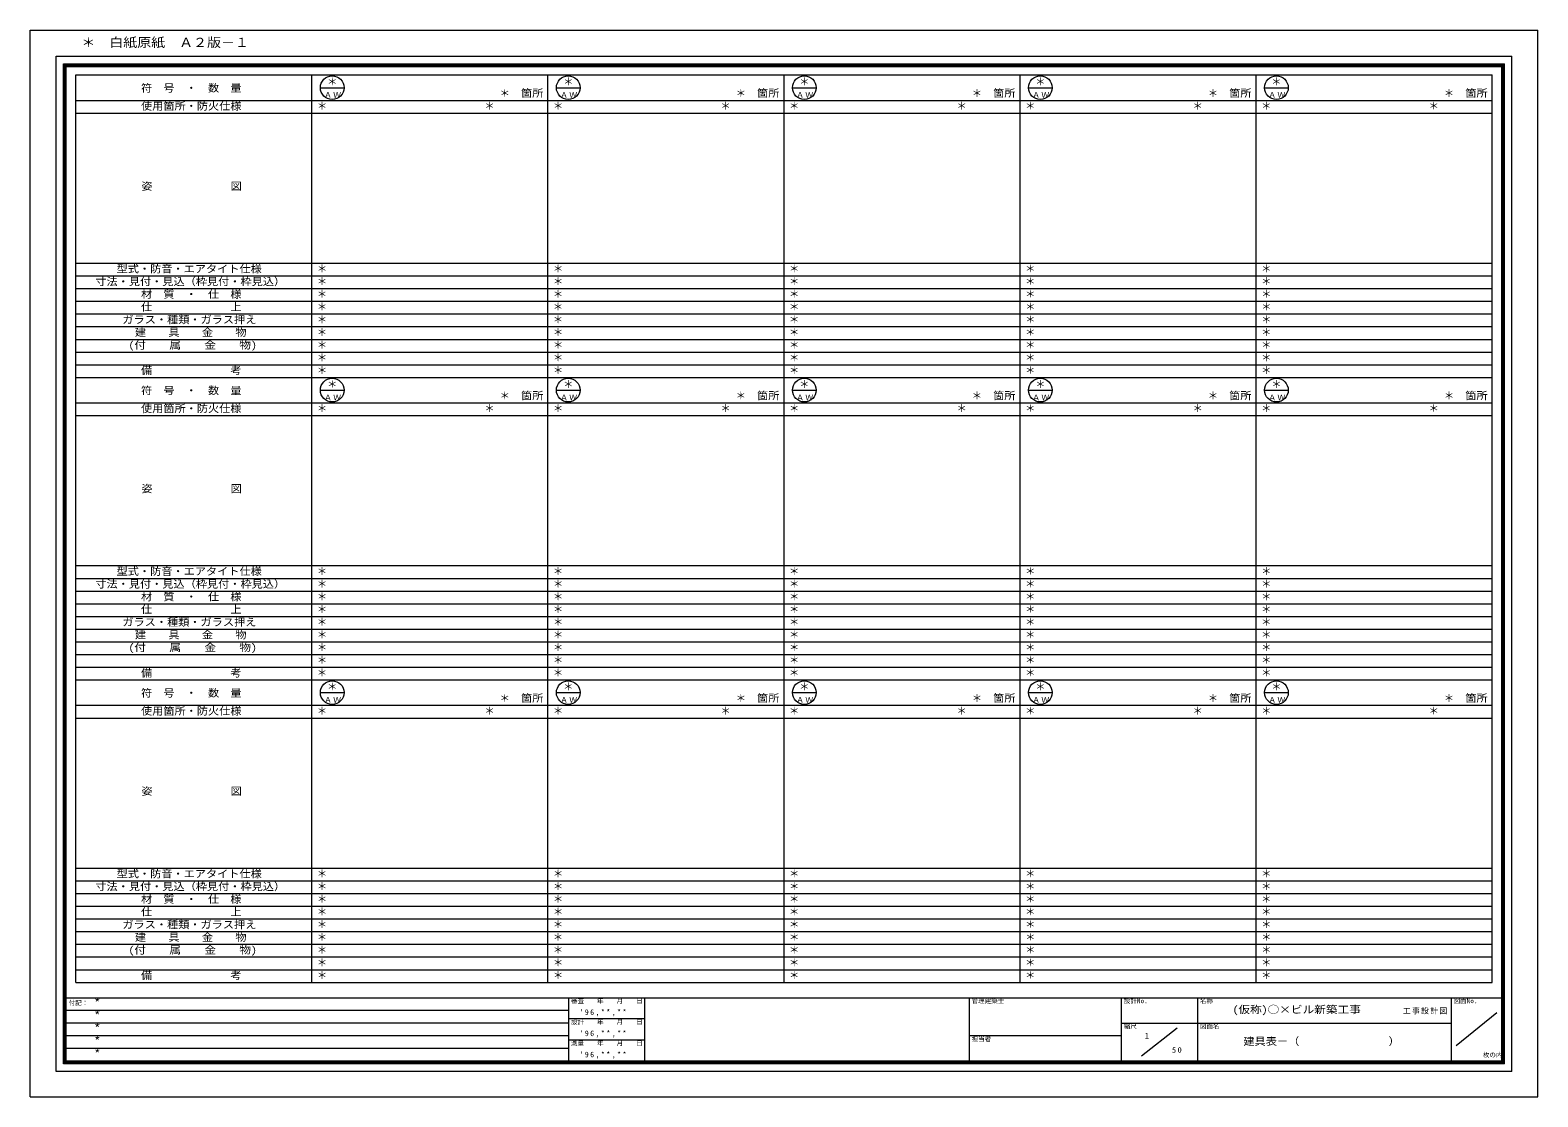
# Model space of a CAD drawing. Units: millimetres, scale not verified. Extents: x -14738 to 14962, y -10419 to 10581.
import ezdxf
from ezdxf.enums import TextEntityAlignment as Align

# ---------------------------------------------------------------- set-up
doc = ezdxf.new("R2010")
doc.units = ezdxf.units.MM
doc.header["$LTSCALE"] = 50
doc.layers.add('0-0_0', color=7, linetype='Continuous')
doc.layers.add('0-1_USER1', color=7, linetype='Continuous', lineweight=9)
doc.styles.add('ＭＳ ゴシック', font='')
doc.styles.get('ＭＳ ゴシック').set_extended_font_data('MS Gothic')

msp = doc.modelspace()

# ---------------------------------------------------------------- linework, layer by layer
at = {"layer": '0-1_USER1'}
for p, q in [((-14738.26, -10418.58), (-14738.26, 10581.42)), ((-14738.26, 10581.42), (14961.74, 10581.42)), ((14961.74, -10418.58), (14961.74, 10581.42)), ((-14228.49, 10068.83), (14452.53, 10068.83)), ((-14228.49, -9917.83), (-14228.49, 10068.83)), ((-14078.49, 9919.39), (14301.97, 9919.39)), ((-14078.49, -9768.39), (-14078.49, 9919.39)), ((-14066.08, 9906.99), (14289.56, 9906.99)), ((-14066.08, -9755.99), (-14066.08, 9906.99)), ((-14053.11, 9894.01), (14277.16, 9894.01)), ((-14053.11, -9743.58), (-14053.11, 9894.01)), ((-14040.7, 9881.04), (14264.18, 9881.04)), ((-14040.7, -9730.61), (-14040.7, 9881.04)), ((-14028.3, 9868.64), (14251.78, 9868.64)), ((-14028.3, -9717.64), (-14028.3, 9868.64)), ((14251.78, -9717.64), (14251.78, 9868.64)), ((14264.18, -9730.61), (14264.18, 9881.04)), ((14277.16, -9743.58), (14277.16, 9894.01)), ((14289.56, -9755.99), (14289.56, 9906.99)), ((14301.97, -9768.39), (14301.97, 9919.39)), ((14452.53, -9917.83), (14452.53, 10068.83)), ((-13838.22, 9699.36), (14061.78, 9699.36)), ((-13838.22, -8165.64), (-13838.22, 9699.36)), ((-9188.22, -8165.64), (-9188.22, 9699.36)), ((-4538.22, -8165.64), (-4538.22, 9699.36)), ((111.78, -8165.64), (111.78, 9699.36)), ((4761.78, -8165.64), (4761.78, 9699.36)), ((9411.78, -8165.64), (9411.78, 9699.36)), ((14061.78, -8165.64), (14061.78, 9699.36)), ((-9021.56, 9449.36), (-8554.89, 9449.36)), ((-4371.56, 9449.36), (-3904.89, 9449.36)), ((278.45, 9449.36), (745.11, 9449.36)), ((4928.45, 9449.36), (5395.11, 9449.36)), ((9578.45, 9449.36), (10045.11, 9449.36)), ((-13838.22, 9199.35), (14061.78, 9199.35)), ((-13838.22, 8949.36), (14061.78, 8949.36)), ((-13838.22, 5994.35), (14061.78, 5994.35)), ((-13838.22, 5744.36), (14061.78, 5744.36)), ((-13838.22, 5494.36), (14061.78, 5494.36)), ((-13838.22, 5244.36), (14061.78, 5244.36)), ((-13838.22, 4994.36), (14061.78, 4994.36)), ((-13838.22, 4744.36), (14061.78, 4744.36)), ((-13838.22, 4494.36), (14061.78, 4494.36)), ((-13838.22, 4244.36), (14061.78, 4244.36)), ((-13838.22, 3994.36), (14061.78, 3994.36)), ((-13838.22, 3744.36), (14061.78, 3744.36)), ((-9021.56, 3494.36), (-8554.89, 3494.36)), ((-4371.56, 3494.36), (-3904.89, 3494.36)), ((278.45, 3494.36), (745.11, 3494.36)), ((4928.45, 3494.36), (5395.11, 3494.36)), ((9578.45, 3494.36), (10045.11, 3494.36)), ((-13838.22, 3244.36), (14061.78, 3244.36)), ((-13838.22, 2994.36), (14061.78, 2994.36)), ((-13838.22, 39.36), (14061.78, 39.36)), ((-13838.22, -210.64), (14061.78, -210.64)), ((-13838.22, -460.64), (14061.78, -460.64)), ((-13838.22, -710.64), (14061.78, -710.64)), ((-13838.22, -960.64), (14061.78, -960.64)), ((-13838.22, -1210.64), (14061.78, -1210.64)), ((-13838.22, -1460.64), (14061.78, -1460.64)), ((-13838.22, -1710.64), (14061.78, -1710.64)), ((-13838.22, -1960.64), (14061.78, -1960.64)), ((-13838.22, -2210.64), (14061.78, -2210.64)), ((-9021.56, -2460.64), (-8554.89, -2460.64)), ((-4371.56, -2460.64), (-3904.89, -2460.64)), ((278.45, -2460.64), (745.11, -2460.64)), ((4928.45, -2460.64), (5395.11, -2460.64)), ((9578.45, -2460.64), (10045.11, -2460.64)), ((-13838.22, -2710.64), (14061.78, -2710.64)), ((-13838.22, -2960.64), (14061.78, -2960.64)), ((-13838.22, -5915.64), (14061.78, -5915.64)), ((-13838.22, -6165.64), (14061.78, -6165.64)), ((-13838.22, -6415.64), (14061.78, -6415.64)), ((-13838.22, -6665.64), (14061.78, -6665.64)), ((-13838.22, -6915.64), (14061.78, -6915.64)), ((-13838.22, -7165.64), (14061.78, -7165.64)), ((-13838.22, -7415.64), (14061.78, -7415.64)), ((-13838.22, -7665.64), (14061.78, -7665.64)), ((-13838.22, -7915.64), (14061.78, -7915.64)), ((-13838.22, -8165.64), (14061.78, -8165.64)), ((-14078.49, -8469.14), (14301.97, -8469.14)), ((-4133.94, -8469.14), (-4133.94, -9768.39)), ((-2635.06, -8469.14), (-2635.06, -9768.39)), ((3758.55, -8469.14), (3758.55, -9768.39)), ((6756.29, -8469.14), (6756.29, -9768.39)), ((8255.16, -8469.14), (8255.16, -9768.39)), ((13252.53, -8469.14), (13252.53, -9768.39)), ((-4133.94, -8717.26), (-14078.49, -8717.26)), ((-2635.06, -8884.18), (-4133.94, -8884.18)), ((14151.97, -8767.45), (13352.34, -9417.08)), ((-4133.94, -8968.2), (-14078.49, -8968.2)), ((6756.29, -8968.2), (13252.53, -8968.2)), ((7855.91, -9067.45), (7155.54, -9617.83)), ((-4133.94, -9218.02), (-14078.49, -9218.02)), ((-4133.94, -9467.83), (-14078.49, -9467.83)), ((-2635.06, -9300.91), (-4133.94, -9300.91)), ((6756.29, -9218.02), (3758.55, -9218.02)), ((14301.97, -9768.39), (-14078.49, -9768.39)), ((14289.56, -9755.99), (-14066.08, -9755.99)), ((14277.16, -9743.58), (-14053.11, -9743.58)), ((14264.18, -9730.61), (-14040.7, -9730.61)), ((14251.78, -9717.64), (-14028.3, -9717.64)), ((14452.53, -9917.83), (-14228.49, -9917.83)), ((-14738.26, -10418.58), (14961.74, -10418.58))]:
    msp.add_line(p, q, dxfattribs=at)
for centre in [(-8788.22, 9449.36), (-4138.22, 9449.36), (511.78, 9449.36), (5161.78, 9449.36), (9811.78, 9449.36), (-8788.22, 3494.36), (-4138.22, 3494.36), (511.78, 3494.36), (5161.78, 3494.36), (9811.78, 3494.36), (-8788.22, -2460.64), (-4138.22, -2460.64), (511.78, -2460.64), (5161.78, -2460.64), (9811.78, -2460.64)]:
    msp.add_circle(centre, 233.33, dxfattribs=at)

# ---------------------------------------------------------------- texts
at = {"layer": '0-0_0', "color": 3, "style": 'ＭＳ ゴシック', "width": 1.1}
msp.add_text('＊\u3000白紙原紙\u3000Ａ２版－１', height=183.3, dxfattribs=at).set_placement((-13728.49, 10193.83), align=Align.BOTTOM_LEFT)
at = {"layer": '0-0_0', "style": 'ＭＳ ゴシック'}
for p in [(-8888.22, 9449.36), (-4238.22, 9449.36), (411.78, 9449.36), (5061.78, 9449.36), (9711.78, 9449.36), (-5488.22, 9224.36), (-838.22, 9224.36), (3811.78, 9224.36), (8461.78, 9224.36), (13111.78, 9224.36), (-9088.22, 8974.36), (-5788.22, 8974.36), (-4438.22, 8974.36), (-1138.22, 8974.36), (211.78, 8974.36), (3511.78, 8974.36), (4861.78, 8974.36), (8161.78, 8974.36), (9511.78, 8974.36), (12811.78, 8974.36), (-9088.22, 5769.36), (-4438.22, 5769.36), (211.78, 5769.36), (4861.78, 5769.36), (9511.78, 5769.36), (-9088.22, 5519.36), (-4438.22, 5519.36), (211.78, 5519.36), (4861.78, 5519.36), (9511.78, 5519.36), (-9088.22, 5269.36), (-4438.22, 5269.36), (211.78, 5269.36), (4861.78, 5269.36), (9511.78, 5269.36), (-9088.22, 5019.36), (-4438.22, 5019.36), (211.78, 5019.36), (4861.78, 5019.36), (9511.78, 5019.36), (-9088.22, 4769.36), (-4438.22, 4769.36), (211.78, 4769.36), (4861.78, 4769.36), (9511.78, 4769.36), (-9088.22, 4519.36), (-9088.22, 4269.36), (-4438.22, 4519.36), (-4438.22, 4269.36), (211.78, 4519.36), (211.78, 4269.36), (4861.78, 4519.36), (4861.78, 4269.36), (9511.78, 4519.36), (9511.78, 4269.36), (-9088.22, 4019.36), (-4438.22, 4019.36), (211.78, 4019.36), (4861.78, 4019.36), (9511.78, 4019.36), (-9088.22, 3769.36), (-4438.22, 3769.36), (211.78, 3769.36), (4861.78, 3769.36), (9511.78, 3769.36), (-8888.22, 3494.36), (-4238.22, 3494.36), (411.78, 3494.36), (5061.78, 3494.36), (9711.78, 3494.36), (-5488.22, 3269.36), (-838.22, 3269.36), (3811.78, 3269.36), (8461.78, 3269.36), (13111.78, 3269.36), (-9088.22, 3019.36), (-5788.22, 3019.36), (-4438.22, 3019.36), (-1138.22, 3019.36), (211.78, 3019.36), (3511.78, 3019.36), (4861.78, 3019.36), (8161.78, 3019.36), (9511.78, 3019.36), (12811.78, 3019.36), (-9088.22, -185.64), (-4438.22, -185.64), (211.78, -185.64), (4861.78, -185.64), (9511.78, -185.64), (-9088.22, -435.64), (-4438.22, -435.64), (211.78, -435.64), (4861.78, -435.64), (9511.78, -435.64), (-9088.22, -685.64), (-4438.22, -685.64), (211.78, -685.64), (4861.78, -685.64), (9511.78, -685.64), (-9088.22, -935.64), (-4438.22, -935.64), (211.78, -935.64), (4861.78, -935.64), (9511.78, -935.64), (-9088.22, -1185.64), (-4438.22, -1185.64), (211.78, -1185.64), (4861.78, -1185.64), (9511.78, -1185.64), (-9088.22, -1435.64), (-4438.22, -1435.64), (211.78, -1435.64), (4861.78, -1435.64), (9511.78, -1435.64), (-9088.22, -1685.64), (-9088.22, -1935.64), (-4438.22, -1685.64), (-4438.22, -1935.64), (211.78, -1685.64), (211.78, -1935.64), (4861.78, -1685.64), (4861.78, -1935.64), (9511.78, -1685.64), (9511.78, -1935.64), (-9088.22, -2185.64), (-4438.22, -2185.64), (211.78, -2185.64), (4861.78, -2185.64), (9511.78, -2185.64), (-8888.22, -2460.64), (-4238.22, -2460.64), (411.78, -2460.64), (5061.78, -2460.64), (9711.78, -2460.64), (-5488.22, -2685.64), (-838.22, -2685.64), (3811.78, -2685.64), (8461.78, -2685.64), (13111.78, -2685.64), (-9088.22, -2935.64), (-5788.22, -2935.64), (-4438.22, -2935.64), (-1138.22, -2935.64), (211.78, -2935.64), (3511.78, -2935.64), (4861.78, -2935.64), (8161.78, -2935.64), (9511.78, -2935.64), (12811.78, -2935.64), (-9088.22, -6140.64), (-9088.22, -6390.64), (-4438.22, -6140.64), (-4438.22, -6390.64), (211.78, -6140.64), (211.78, -6390.64), (4861.78, -6140.64), (4861.78, -6390.64), (9511.78, -6140.64), (9511.78, -6390.64), (-9088.22, -6640.64), (-4438.22, -6640.64), (211.78, -6640.64), (4861.78, -6640.64), (9511.78, -6640.64), (-9088.22, -6890.64), (-4438.22, -6890.64), (211.78, -6890.64), (4861.78, -6890.64), (9511.78, -6890.64), (-9088.22, -7140.64), (-4438.22, -7140.64), (211.78, -7140.64), (4861.78, -7140.64), (9511.78, -7140.64), (-9088.22, -7390.64), (-4438.22, -7390.64), (211.78, -7390.64), (4861.78, -7390.64), (9511.78, -7390.64), (-9088.22, -7640.64), (-9088.22, -7890.64), (-4438.22, -7640.64), (-4438.22, -7890.64), (211.78, -7640.64), (211.78, -7890.64), (4861.78, -7640.64), (4861.78, -7890.64), (9511.78, -7640.64), (9511.78, -7890.64), (-9088.22, -8140.64), (-4438.22, -8140.64), (211.78, -8140.64), (4861.78, -8140.64), (9511.78, -8140.64)]:
    msp.add_text('＊', height=146.6, dxfattribs=at).set_placement(p, align=Align.BOTTOM_LEFT)
at = {"layer": '0-1_USER1', "style": 'ＭＳ ゴシック'}
for s, width, p in [('符\u3000号\u3000・\u3000数\u3000量', 1.1, (-12554.59, 9324.36)), ('箇所', 1.1, (-5068.22, 9224.36)), ('箇所', 1.1, (-418.22, 9224.36)), ('箇所', 1.1, (4231.78, 9224.36)), ('箇所', 1.1, (8881.78, 9224.36)), ('箇所', 1.1, (13531.78, 9224.36)), ('使用箇所・防火仕様', 1.1, (-12554.59, 8969.36)), ('姿\u3000\u3000\u3000\u3000\u3000\u3000\u3000図', 1.1, (-12547.92, 7391.86)), ('型式・防音・エアタイト仕様', 1.1, (-13034.59, 5764.36)), ('寸法・見付・見込（枠見付・枠見込）', 1.1, (-13454.59, 5514.36)), ('材\u3000質\u3000・\u3000仕\u3000様', 1.1, (-12554.59, 5264.36)), ('仕\u3000\u3000\u3000\u3000\u3000\u3000\u3000上', 1.1, (-12554.59, 5014.36)), ('ガラス・種類・ガラス押え', 1.1, (-12921.26, 4764.36)), ('(付\u3000\u3000属\u3000\u3000金\u3000\u3000物)', 1.15, (-12801.26, 4264.36)), ('建\u3000\u3000具\u3000\u3000金\u3000\u3000物', 1.1, (-12674.59, 4514.36)), ('備\u3000\u3000\u3000\u3000\u3000\u3000\u3000考', 1.1, (-12554.59, 3764.36)), ('符\u3000号\u3000・\u3000数\u3000量', 1.1, (-12554.59, 3369.36)), ('箇所', 1.1, (-5068.22, 3269.36)), ('箇所', 1.1, (-418.22, 3269.36)), ('箇所', 1.1, (4231.78, 3269.36)), ('箇所', 1.1, (8881.78, 3269.36)), ('箇所', 1.1, (13531.78, 3269.36)), ('使用箇所・防火仕様', 1.1, (-12554.59, 3014.36)), ('姿\u3000\u3000\u3000\u3000\u3000\u3000\u3000図', 1.1, (-12547.92, 1436.86)), ('型式・防音・エアタイト仕様', 1.1, (-13034.59, -190.64)), ('寸法・見付・見込（枠見付・枠見込）', 1.1, (-13454.59, -440.64)), ('材\u3000質\u3000・\u3000仕\u3000様', 1.1, (-12554.59, -690.64)), ('仕\u3000\u3000\u3000\u3000\u3000\u3000\u3000上', 1.1, (-12554.59, -940.64)), ('ガラス・種類・ガラス押え', 1.1, (-12921.26, -1190.64)), ('(付\u3000\u3000属\u3000\u3000金\u3000\u3000物)', 1.15, (-12801.26, -1690.64)), ('建\u3000\u3000具\u3000\u3000金\u3000\u3000物', 1.1, (-12674.59, -1440.64)), ('備\u3000\u3000\u3000\u3000\u3000\u3000\u3000考', 1.1, (-12554.59, -2190.64)), ('符\u3000号\u3000・\u3000数\u3000量', 1.1, (-12554.59, -2585.64)), ('箇所', 1.1, (-5068.22, -2685.64)), ('箇所', 1.1, (-418.22, -2685.64)), ('箇所', 1.1, (4231.78, -2685.64)), ('箇所', 1.1, (8881.78, -2685.64)), ('箇所', 1.1, (13531.78, -2685.64)), ('使用箇所・防火仕様', 1.1, (-12554.59, -2940.64)), ('姿\u3000\u3000\u3000\u3000\u3000\u3000\u3000図', 1.1, (-12547.92, -4518.14)), ('型式・防音・エアタイト仕様', 1.1, (-13034.59, -6145.64)), ('寸法・見付・見込（枠見付・枠見込）', 1.1, (-13454.59, -6395.64)), ('材\u3000質\u3000・\u3000仕\u3000様', 1.1, (-12554.59, -6645.64)), ('仕\u3000\u3000\u3000\u3000\u3000\u3000\u3000上', 1.1, (-12554.59, -6895.64)), ('ガラス・種類・ガラス押え', 1.1, (-12921.26, -7145.64)), ('建\u3000\u3000具\u3000\u3000金\u3000\u3000物', 1.1, (-12674.59, -7395.64)), ('(付\u3000\u3000属\u3000\u3000金\u3000\u3000物)', 1.15, (-12801.26, -7645.64)), ('備\u3000\u3000\u3000\u3000\u3000\u3000\u3000考', 1.1, (-12554.59, -8145.64)), ('(仮称)○×ビル新築工事', 1.15, (8948.49, -8818.2)), ('建具表－（\u3000\u3000\u3000\u3000\u3000\u3000\u3000\u3000）', 1.1, (9161.83, -9443.2))]:
    msp.add_text(s, height=146.6, dxfattribs=dict(at, width=width)).set_placement(p, align=Align.BOTTOM_LEFT)
at = {"layer": '0-1_USER1', "color": 4, "style": 'ＭＳ ゴシック'}
for s, p in [('付記：', (-13978.3, -8642.26)), ('審査\u3000\u3000年\u3000\u3000月\u3000\u3000日', (-4083.94, -8602.26)), ('管理建築士', (3808.55, -8602.26)), ('設計No.', (6806.29, -8602.26)), ('名称', (8305.16, -8602.26)), ('図面No.', (13302.53, -8602.26)), ('設計\u3000\u3000年\u3000\u3000月\u3000\u3000日', (-4083.94, -9017.3)), ('縮尺', (6806.29, -9101.32)), ('図面名', (8305.16, -9101.32)), ('測量\u3000\u3000年\u3000\u3000月\u3000\u3000日', (-4083.94, -9434.03)), ('担当者', (3808.55, -9351.14)), ('枚の内', (13879.12, -9667.46))]:
    msp.add_text(s, height=91.64, dxfattribs=at).set_placement(p, align=Align.BOTTOM_LEFT)
at = {"layer": '0-1_USER1', "color": 3, "style": 'ＭＳ ゴシック'}
for p in [(-13478.3, -8717.26), (-13478.3, -8968.2), (-13478.3, -9218.2), (-13478.3, -9468.96), (-13478.3, -9718.96)]:
    msp.add_text('*', height=183.3, dxfattribs=at).set_placement(p, align=Align.BOTTOM_LEFT)
at = {"layer": '0-1_USER1', "style": 'ＭＳ ゴシック'}
msp.add_text('1', height=110, dxfattribs=at).set_placement((7218.7, -9304.86), align=Align.BOTTOM_LEFT)
at = {"layer": '0-1_USER1', "char_height": 110, "attachment_point": 7, "style": 'ＭＳ ゴシック'}
for s, insert in [('\\T1.17;ＡＷ', (-8948.22, 9249.36)), ('\\T1.17;ＡＷ', (-4298.22, 9249.36)), ('\\T1.17;ＡＷ', (351.78, 9249.36)), ('\\T1.17;ＡＷ', (5001.78, 9249.36)), ('\\T1.17;ＡＷ', (9651.78, 9249.36)), ('\\T1.17;ＡＷ', (-8948.22, 3294.36)), ('\\T1.17;ＡＷ', (-4298.22, 3294.36)), ('\\T1.17;ＡＷ', (351.78, 3294.36)), ('\\T1.17;ＡＷ', (5001.78, 3294.36)), ('\\T1.17;ＡＷ', (9651.78, 3294.36)), ('\\T1.17;ＡＷ', (-8948.22, -2660.64)), ('\\T1.17;ＡＷ', (-4298.22, -2660.64)), ('\\T1.17;ＡＷ', (351.78, -2660.64)), ('\\T1.17;ＡＷ', (5001.78, -2660.64)), ('\\T1.17;ＡＷ', (9651.78, -2660.64)), ("\\T1.39;\\W0.85;'96,**,**", (-3917.96, -8835.12)), ('\\T1.17;工事設計図', (12302.53, -8793.2)), ("\\T1.39;\\W0.85;'96,**,**", (-3917.96, -9251.85)), ('\\T1.36;\\W0.9;50', (7755.57, -9552.04)), ("\\T1.39;\\W0.85;'96,**,**", (-3917.96, -9668.58))]:
    msp.add_mtext(s, dxfattribs=dict(at, insert=insert))

doc.saveas('drawing.dxf')
